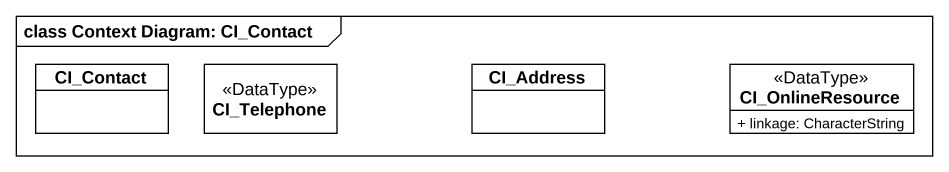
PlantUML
@startuml
mainframe class Context Diagram: CI_Contact
hide circle
hide empty members
skinparam classAttributeIconSize 0
class CI_Contact #FFFFFF
class CI_Telephone <<DataType>> #FFFFFF
class CI_Address #FFFFFF
class CI_OnlineResource <<DataType>> #FFFFFF {
  + linkage: CharacterString
}
@enduml
